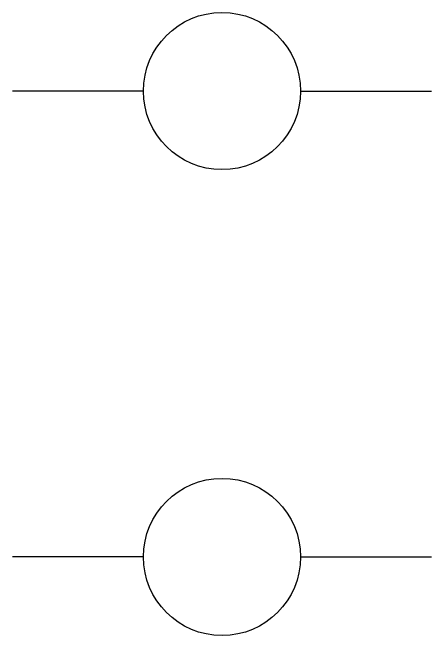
# Model space of a CAD drawing. Header units: millimetres. Extents: x 401220 to 2750366, y -101310 to 943175.
# Drawn here: x 2738723 to 2739361, y 933922 to 934870 of the extents above; entities that cross this region are included whole.
import ezdxf

# ---------------------------------------------------------------- set-up
doc = ezdxf.new("R2010")
doc.units = ezdxf.units.MM

msp = doc.modelspace()

# ---------------------------------------------------------------- linework, layer by layer
at = {"ltscale": 4}
for p, q in [((2738922.12494, 934750.6739), (2738722.7748, 934750.6739)), ((2739161.34511, 934750.6739), (2739360.69525, 934750.6739)), ((2738922.12496, 934041.57751), (2738722.77482, 934041.57751)), ((2739161.34513, 934041.57751), (2739360.69527, 934041.57751))]:
    msp.add_line(p, q, dxfattribs=at)
for centre in [(2739041.73503, 934750.6739), (2739041.73504, 934041.57751)]:
    msp.add_circle(centre, 119.61008, dxfattribs=at)

doc.saveas('drawing.dxf')
